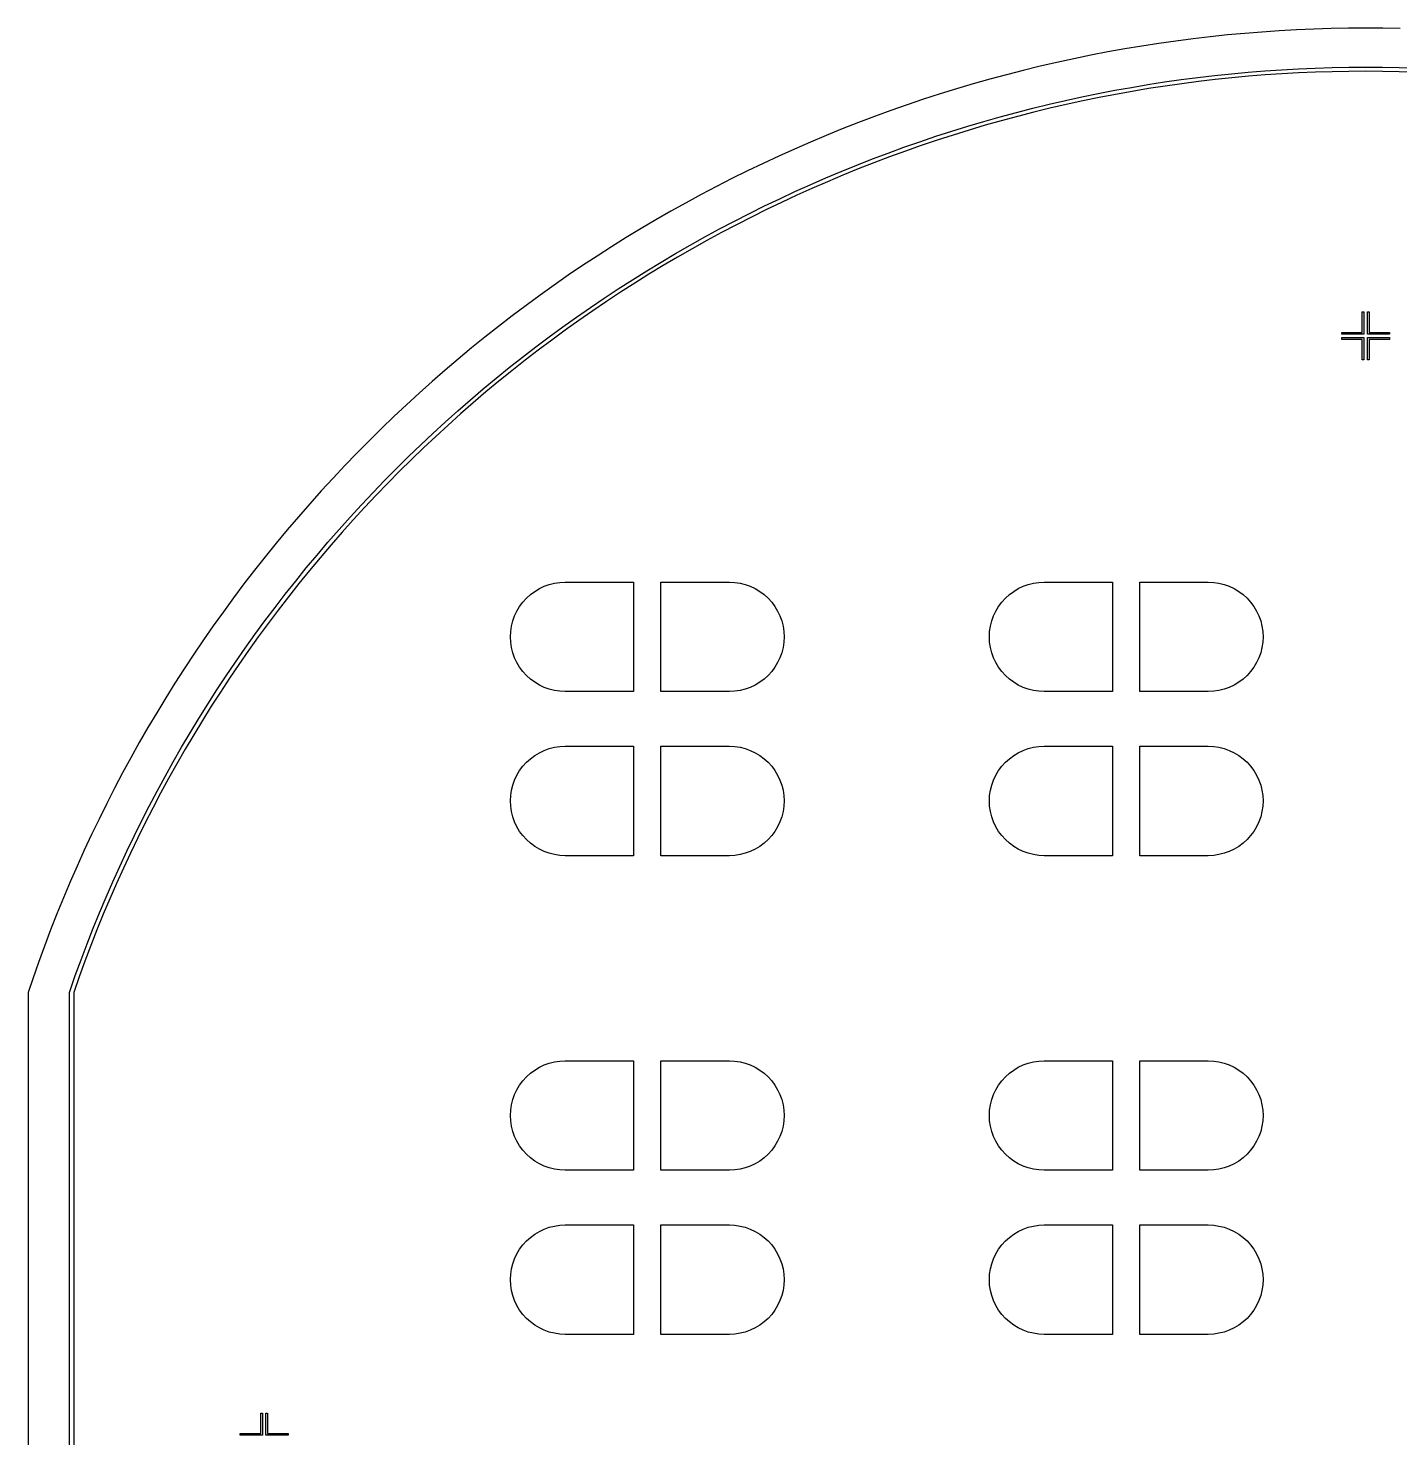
# Model space of a CAD drawing. Extents: x -17 to 84, y -19 to 84.
# Drawn here: x -16.6 to 33.5, y 32.2 to 83.8 of the extents above; entities that cross this region are included whole.
import ezdxf

# ---------------------------------------------------------------- set-up
doc = ezdxf.new("R2010")
doc.units = 0

msp = doc.modelspace()

# ---------------------------------------------------------------- linework, layer by layer
for p, q in [((27.2021, 83.502), (26.5736, 83.4362)), ((27.8315, 83.5601), (27.2021, 83.502)), ((28.4614, 83.6105), (27.8315, 83.5601)), ((29.092, 83.6531), (28.4614, 83.6105)), ((29.723, 83.688), (29.092, 83.6531)), ((30.3544, 83.7151), (29.723, 83.688)), ((30.9861, 83.7345), (30.3544, 83.7151)), ((31.618, 83.7461), (30.9861, 83.7345)), ((32.25, 83.75), (31.618, 83.7461)), ((32.882, 83.7461), (32.25, 83.75)), ((33.5139, 83.7345), (32.882, 83.7461)), ((23.4455, 82.9918), (22.8235, 82.8799)), ((24.0688, 83.096), (23.4455, 82.9918)), ((24.6934, 83.1926), (24.0688, 83.096)), ((25.3191, 83.2815), (24.6934, 83.1926)), ((25.9459, 83.3627), (25.3191, 83.2815)), ((26.5736, 83.4362), (25.9459, 83.3627)), ((20.9663, 82.4987), (20.3505, 82.3564)), ((21.5838, 82.6333), (20.9663, 82.4987)), ((22.2029, 82.7604), (21.5838, 82.6333)), ((22.8235, 82.8799), (22.2029, 82.7604)), ((19.1244, 82.0493), (18.5143, 81.8845)), ((19.7365, 82.2066), (19.1244, 82.0493)), ((20.3505, 82.3564), (19.7365, 82.2066)), ((25.5109, 81.8694), (26.1203, 81.9484)), ((26.1203, 81.9484), (26.7306, 82.0199)), ((26.7306, 82.0199), (27.3418, 82.0839)), ((27.3418, 82.0839), (27.9537, 82.1404)), ((27.9666, 81.9909), (27.3565, 81.9346)), ((27.9537, 82.1404), (28.5663, 82.1893)), ((28.5773, 82.0397), (27.9666, 81.9909)), ((28.5663, 82.1893), (29.1794, 82.2308)), ((29.1886, 82.081), (28.5773, 82.0397)), ((29.1794, 82.2308), (29.7929, 82.2647)), ((29.8003, 82.1149), (29.1886, 82.081)), ((29.7929, 82.2647), (30.4069, 82.2911)), ((30.4124, 82.1412), (29.8003, 82.1149)), ((30.4069, 82.2911), (31.0211, 82.3099)), ((31.0248, 82.16), (30.4124, 82.1412)), ((31.0211, 82.3099), (31.6355, 82.3212)), ((31.6373, 82.1712), (31.0248, 82.16)), ((31.6355, 82.3212), (32.25, 82.325)), ((32.25, 82.175), (31.6373, 82.1712)), ((32.25, 82.325), (32.8645, 82.3212)), ((32.8627, 82.1712), (32.25, 82.175)), ((33.4752, 82.16), (32.8627, 82.1712)), ((32.8645, 82.3212), (33.4789, 82.3099)), ((34.0876, 82.1412), (33.4752, 82.16)), ((33.4789, 82.3099), (34.0931, 82.2911)), ((17.3004, 81.5324), (16.6967, 81.3453)), ((17.9062, 81.7122), (17.3004, 81.5324)), ((18.5143, 81.8845), (17.9062, 81.7122)), ((22.4809, 81.3628), (23.0843, 81.479)), ((23.0843, 81.479), (23.6891, 81.5878)), ((23.7147, 81.44), (23.1117, 81.3315)), ((23.6891, 81.5878), (24.2952, 81.6891)), ((24.319, 81.541), (23.7147, 81.44)), ((24.2952, 81.6891), (24.9025, 81.783)), ((24.9245, 81.6346), (24.319, 81.541)), ((24.9025, 81.783), (25.5109, 81.8694)), ((25.5311, 81.7208), (24.9245, 81.6346)), ((26.1387, 81.7995), (25.5311, 81.7208)), ((26.7472, 81.8708), (26.1387, 81.7995)), ((27.3565, 81.9346), (26.7472, 81.8708)), ((15.4965, 80.9488), (14.9002, 80.7395)), ((16.0954, 81.1507), (15.4965, 80.9488)), ((16.6967, 81.3453), (16.0954, 81.1507)), ((20.0828, 80.8243), (20.6798, 80.97)), ((20.6798, 80.97), (21.2785, 81.1083)), ((21.3114, 80.9619), (20.7144, 80.824)), ((21.2785, 81.1083), (21.8789, 81.2392)), ((21.91, 81.0925), (21.3114, 80.9619)), ((21.8789, 81.2392), (22.4809, 81.3628)), ((22.5101, 81.2157), (21.91, 81.0925)), ((23.1117, 81.3315), (22.5101, 81.2157)), ((14.3064, 80.5229), (13.7154, 80.2991)), ((14.9002, 80.7395), (14.3064, 80.5229)), ((18.3031, 80.3436), (18.8944, 80.5111)), ((18.8944, 80.5111), (19.4876, 80.6713)), ((19.5258, 80.5263), (18.9344, 80.3665)), ((19.4876, 80.6713), (20.0828, 80.8243)), ((20.1192, 80.6788), (19.5258, 80.5263)), ((20.7144, 80.824), (20.1192, 80.6788)), ((13.1272, 80.0681), (12.5418, 79.8298)), ((13.7154, 80.2991), (13.1272, 80.0681)), ((16.5424, 79.7976), (17.1271, 79.9868)), ((17.1271, 79.9868), (17.714, 80.1688)), ((17.7575, 80.0252), (17.1724, 79.8438)), ((17.714, 80.1688), (18.3031, 80.3436)), ((18.3449, 80.1995), (17.7575, 80.0252)), ((18.9344, 80.3665), (18.3449, 80.1995)), ((11.9594, 79.5844), (11.3801, 79.3318)), ((12.5418, 79.8298), (11.9594, 79.5844)), ((14.8029, 79.1872), (15.3802, 79.3978)), ((15.3802, 79.3978), (15.9601, 79.6013)), ((16.0089, 79.4594), (15.4308, 79.2566)), ((15.9601, 79.6013), (16.5424, 79.7976)), ((16.5894, 79.6552), (16.0089, 79.4594)), ((17.1724, 79.8438), (16.5894, 79.6552)), ((10.8039, 79.0721), (10.2309, 78.8055)), ((11.3801, 79.3318), (10.8039, 79.0721)), ((13.6563, 78.7449), (14.2283, 78.9696)), ((14.2283, 78.9696), (14.8029, 79.1872)), ((14.8552, 79.0466), (14.2822, 78.8297)), ((15.4308, 79.2566), (14.8552, 79.0466)), ((9.66127, 78.5317), (9.09502, 78.2511)), ((10.2309, 78.8055), (9.66127, 78.5317)), ((12.5209, 78.2746), (13.0871, 78.5133)), ((13.1445, 78.3747), (12.58, 78.1367)), ((13.0871, 78.5133), (13.6563, 78.7449)), ((13.712, 78.6057), (13.1445, 78.3747)), ((14.2822, 78.8297), (13.712, 78.6057)), ((8.53226, 77.9634), (7.97307, 77.6689)), ((9.09502, 78.2511), (8.53226, 77.9634)), ((11.3973, 77.7766), (11.9576, 78.0291)), ((12.0183, 77.8919), (11.4598, 77.6402)), ((11.9576, 78.0291), (12.5209, 78.2746)), ((12.58, 78.1367), (12.0183, 77.8919)), ((7.41754, 77.3676), (6.86575, 77.0595)), ((7.97307, 77.6689), (7.41754, 77.3676)), ((10.2863, 77.2511), (10.8402, 77.5173)), ((10.9043, 77.3817), (10.3521, 77.1163)), ((10.8402, 77.5173), (11.3973, 77.7766)), ((11.4598, 77.6402), (10.9043, 77.3817)), ((6.86575, 77.0595), (6.31778, 76.7446)), ((9.18854, 76.6985), (9.73572, 76.9782)), ((9.80316, 76.8442), (9.25761, 76.5654)), ((9.73572, 76.9782), (10.2863, 77.2511)), ((10.3521, 77.1163), (9.80316, 76.8442)), ((5.77371, 76.423), (5.23364, 76.0948)), ((6.31778, 76.7446), (5.77371, 76.423)), ((8.10466, 76.1192), (8.64482, 76.4122)), ((8.71553, 76.2799), (8.17699, 75.9878)), ((8.64482, 76.4122), (9.18854, 76.6985)), ((9.25761, 76.5654), (8.71553, 76.2799)), ((4.69763, 75.7599), (4.16577, 75.4186)), ((5.23364, 76.0948), (4.69763, 75.7599)), ((7.03532, 75.5134), (7.56813, 75.8196)), ((7.56813, 75.8196), (8.10466, 76.1192)), ((8.17699, 75.9878), (7.64206, 75.6891)), ((4.16577, 75.4186), (3.63814, 75.0707)), ((6.50632, 75.2008), (7.03532, 75.5134)), ((7.11086, 75.3838), (6.58342, 75.0721)), ((7.64206, 75.6891), (7.11086, 75.3838)), ((3.63814, 75.0707), (3.11482, 74.7163)), ((5.46001, 74.556), (5.98119, 74.8816)), ((6.05986, 74.7539), (5.54025, 74.4293)), ((5.98119, 74.8816), (6.50632, 75.2008)), ((6.58342, 75.0721), (6.05986, 74.7539)), ((2.59589, 74.3556), (2.08142, 73.9885)), ((3.11482, 74.7163), (2.59589, 74.3556)), ((4.42982, 73.8858), (4.94286, 74.2241)), ((4.94286, 74.2241), (5.46001, 74.556)), ((5.54025, 74.4293), (5.02466, 74.0984)), ((2.08142, 73.9885), (1.57149, 73.6152)), ((3.92099, 73.5413), (4.42982, 73.8858)), ((4.51317, 73.7611), (4.00584, 73.4176)), ((5.02466, 74.0984), (4.51317, 73.7611)), ((1.06619, 73.2356), (0.56558, 72.8498)), ((1.57149, 73.6152), (1.06619, 73.2356)), ((2.91618, 72.8336), (3.41641, 73.1906)), ((3.41641, 73.1906), (3.92099, 73.5413)), ((4.00584, 73.4176), (3.50278, 73.0679)), ((32.125, 72.625), (32.125, 73.375)), ((32.125, 73.375), (32.1875, 73.375)), ((32.1875, 73.375), (32.1875, 72.5625)), ((32.3125, 72.5625), (32.3125, 73.375)), ((32.3125, 73.375), (32.375, 73.375)), ((32.375, 73.375), (32.375, 72.625)), ((0.56558, 72.8498), (0.06975, 72.458)), ((2.42036, 72.4706), (2.91618, 72.8336)), ((3.00404, 72.7121), (2.50972, 72.3501)), ((3.50278, 73.0679), (3.00404, 72.7121)), ((0.06975, 72.458), (-0.42125, 72.06)), ((1.92905, 72.1015), (2.42036, 72.4706)), ((2.50972, 72.3501), (2.01987, 71.9821)), ((31.375, 72.5625), (31.375, 72.625)), ((31.375, 72.625), (32.125, 72.625)), ((32.1875, 72.5625), (31.375, 72.5625)), ((31.375, 72.375), (31.375, 72.4375)), ((31.375, 72.4375), (32.1875, 72.4375)), ((32.125, 72.375), (31.375, 72.375)), ((32.125, 71.625), (32.125, 72.375)), ((32.1875, 72.4375), (32.1875, 71.625)), ((33.125, 72.5625), (32.3125, 72.5625)), ((32.3125, 71.625), (32.3125, 72.4375)), ((32.3125, 72.4375), (33.125, 72.4375)), ((32.375, 72.625), (33.125, 72.625)), ((33.125, 72.375), (32.375, 72.375)), ((32.375, 72.375), (32.375, 71.625)), ((33.125, 72.625), (33.125, 72.5625)), ((33.125, 72.4375), (33.125, 72.375)), ((-0.90732, 71.6561), (-1.3884, 71.2462)), ((-0.42125, 72.06), (-0.90732, 71.6561)), ((0.96018, 71.3454), (1.44229, 71.7264)), ((1.44229, 71.7264), (1.92905, 72.1015)), ((2.01987, 71.9821), (1.53458, 71.6082)), ((-1.3884, 71.2462), (-1.86441, 70.8305)), ((0.48276, 70.9585), (0.96018, 71.3454)), ((1.05389, 71.2283), (0.57793, 70.8425)), ((1.53458, 71.6082), (1.05389, 71.2283)), ((32.1875, 71.625), (32.125, 71.625)), ((32.375, 71.625), (32.3125, 71.625)), ((-1.86441, 70.8305), (-2.33528, 70.409)), ((0.01015, 70.5658), (0.48276, 70.9585)), ((0.57793, 70.8425), (0.10672, 70.451)), ((-2.33528, 70.409), (-2.80095, 69.9817)), ((-0.92047, 69.763), (-0.45763, 70.1672)), ((-0.45763, 70.1672), (0.01015, 70.5658)), ((0.10672, 70.451), (-0.35965, 70.0536)), ((-2.80095, 69.9817), (-3.26134, 69.5487)), ((-1.37831, 69.3531), (-0.92047, 69.763)), ((-0.82111, 69.6506), (-1.27757, 69.242)), ((-0.35965, 70.0536), (-0.82111, 69.6506)), ((-3.71637, 69.1101), (-4.166, 68.666)), ((-3.26134, 69.5487), (-3.71637, 69.1101)), ((-1.83109, 68.9377), (-1.37831, 69.3531)), ((-1.27757, 69.242), (-1.729, 68.8278)), ((-4.166, 68.666), (-4.61014, 68.2164)), ((-2.27873, 68.5167), (-1.83109, 68.9377)), ((-1.729, 68.8278), (-2.17531, 68.408)), ((-4.61014, 68.2164), (-5.04872, 67.7613)), ((-3.15837, 67.6584), (-2.72119, 68.0902)), ((-2.72119, 68.0902), (-2.27873, 68.5167)), ((-2.17531, 68.408), (-2.61642, 67.9828)), ((-5.04872, 67.7613), (-5.48169, 67.3009)), ((-3.59021, 67.2212), (-3.15837, 67.6584)), ((-3.05231, 67.5523), (-3.48285, 67.1164)), ((-2.61642, 67.9828), (-3.05231, 67.5523)), ((-5.48169, 67.3009), (-5.90898, 66.8353)), ((-4.01666, 66.7787), (-3.59021, 67.2212)), ((-3.48285, 67.1164), (-3.90804, 66.6753)), ((-5.90898, 66.8353), (-6.33052, 66.3644)), ((-4.43765, 66.3311), (-4.01666, 66.7787)), ((-3.90804, 66.6753), (-4.32776, 66.229)), ((-6.33052, 66.3644), (-6.74625, 65.8884)), ((-4.85312, 65.8783), (-4.43765, 66.3311)), ((-4.32776, 66.229), (-4.74197, 65.7776)), ((-6.74625, 65.8884), (-7.15611, 65.4073)), ((-5.263, 65.4205), (-4.85312, 65.8783)), ((-4.74197, 65.7776), (-5.15063, 65.3211)), ((-7.15611, 65.4073), (-7.56003, 64.9212)), ((-6.06575, 64.4899), (-5.66722, 64.9576)), ((-5.66722, 64.9576), (-5.263, 65.4205)), ((-5.15063, 65.3211), (-5.55365, 64.8596)), ((-7.95796, 64.4303), (-8.34984, 63.9344)), ((-7.56003, 64.9212), (-7.95796, 64.4303)), ((-6.4585, 64.0172), (-6.06575, 64.4899)), ((-5.55365, 64.8596), (-5.95097, 64.3933)), ((-8.34984, 63.9344), (-8.7356, 63.4338)), ((-6.84541, 63.5398), (-6.4585, 64.0172)), ((-6.34254, 63.9221), (-6.7283, 63.4461)), ((-5.95097, 64.3933), (-6.34254, 63.9221)), ((-8.7356, 63.4338), (-9.11519, 62.9285)), ((-7.22644, 63.0577), (-6.84541, 63.5398)), ((-6.7283, 63.4461), (-7.10818, 62.9654)), ((2.23463, 63.3477), (2.41943, 63.4139)), ((2.41943, 63.4139), (2.60983, 63.4616)), ((2.60983, 63.4616), (2.80397, 63.4904)), ((2.80397, 63.4904), (3, 63.5)), ((3, 63.5), (5.5, 63.5)), ((5.5, 63.5), (5.5, 59.5)), ((6.5, 59.5), (6.5, 63.5)), ((6.5, 63.5), (9, 63.5)), ((9, 63.5), (9.19603, 63.4904)), ((9.19603, 63.4904), (9.39017, 63.4616)), ((9.39017, 63.4616), (9.58057, 63.4139)), ((9.58057, 63.4139), (9.76537, 63.3477)), ((19.7346, 63.3477), (19.9194, 63.4139)), ((19.9194, 63.4139), (20.1098, 63.4616)), ((20.1098, 63.4616), (20.304, 63.4904)), ((20.304, 63.4904), (20.5, 63.5)), ((20.5, 63.5), (23, 63.5)), ((23, 63.5), (23, 59.5)), ((24, 59.5), (24, 63.5)), ((24, 63.5), (26.5, 63.5)), ((26.5, 63.5), (26.696, 63.4904)), ((26.696, 63.4904), (26.8902, 63.4616)), ((26.8902, 63.4616), (27.0806, 63.4139)), ((27.0806, 63.4139), (27.2654, 63.3477)), ((-9.11519, 62.9285), (-9.48854, 62.4186)), ((-7.60153, 62.571), (-7.22644, 63.0577)), ((-7.10818, 62.9654), (-7.48215, 62.4801)), ((1.45398, 62.7688), (1.5858, 62.9142)), ((1.5858, 62.9142), (1.73122, 63.046)), ((1.73122, 63.046), (1.88887, 63.1629)), ((1.88887, 63.1629), (2.05722, 63.2638)), ((2.05722, 63.2638), (2.23463, 63.3477)), ((9.76537, 63.3477), (9.94278, 63.2638)), ((9.94278, 63.2638), (10.1111, 63.1629)), ((10.1111, 63.1629), (10.2688, 63.046)), ((10.2688, 63.046), (10.4142, 62.9142)), ((10.4142, 62.9142), (10.546, 62.7688)), ((18.954, 62.7688), (19.0858, 62.9142)), ((19.0858, 62.9142), (19.2312, 63.046)), ((19.2312, 63.046), (19.3889, 63.1629)), ((19.3889, 63.1629), (19.5572, 63.2638)), ((19.5572, 63.2638), (19.7346, 63.3477)), ((27.2654, 63.3477), (27.4428, 63.2638)), ((27.4428, 63.2638), (27.6111, 63.1629)), ((27.6111, 63.1629), (27.7688, 63.046)), ((27.7688, 63.046), (27.9142, 62.9142)), ((27.9142, 62.9142), (28.046, 62.7688)), ((-9.48854, 62.4186), (-9.85561, 61.9041)), ((-7.97061, 62.0796), (-7.60153, 62.571)), ((-7.48215, 62.4801), (-7.85013, 61.9903)), ((1.15225, 62.2654), (1.23616, 62.4428)), ((1.23616, 62.4428), (1.33707, 62.6111)), ((1.33707, 62.6111), (1.45398, 62.7688)), ((10.546, 62.7688), (10.6629, 62.6111)), ((10.6629, 62.6111), (10.7638, 62.4428)), ((10.7638, 62.4428), (10.8477, 62.2654)), ((18.6523, 62.2654), (18.7362, 62.4428)), ((18.7362, 62.4428), (18.8371, 62.6111)), ((18.8371, 62.6111), (18.954, 62.7688)), ((28.046, 62.7688), (28.1629, 62.6111)), ((28.1629, 62.6111), (28.2638, 62.4428)), ((28.2638, 62.4428), (28.3477, 62.2654)), ((-9.85561, 61.9041), (-10.2163, 61.3852)), ((-8.33363, 61.5838), (-7.97061, 62.0796)), ((-7.85013, 61.9903), (-8.21207, 61.496)), ((1.00964, 61.696), (1.03844, 61.8902)), ((1.03844, 61.8902), (1.08612, 62.0806)), ((1.08612, 62.0806), (1.15225, 62.2654)), ((10.8477, 62.2654), (10.9139, 62.0806)), ((10.9139, 62.0806), (10.9616, 61.8902)), ((10.9616, 61.8902), (10.9904, 61.696)), ((18.5096, 61.696), (18.5384, 61.8902)), ((18.5384, 61.8902), (18.5861, 62.0806)), ((18.5861, 62.0806), (18.6523, 62.2654)), ((28.3477, 62.2654), (28.4139, 62.0806)), ((28.4139, 62.0806), (28.4616, 61.8902)), ((28.4616, 61.8902), (28.4904, 61.696)), ((-10.2163, 61.3852), (-10.5707, 60.8619)), ((-8.69055, 61.0836), (-8.33363, 61.5838)), ((-8.21207, 61.496), (-8.56792, 60.9972)), ((1, 61.5), (1.00964, 61.696)), ((1.00964, 61.304), (1, 61.5)), ((10.9904, 61.696), (11, 61.5)), ((11, 61.5), (10.9904, 61.304)), ((18.5, 61.5), (18.5096, 61.696)), ((18.5096, 61.304), (18.5, 61.5)), ((28.4904, 61.696), (28.5, 61.5)), ((28.5, 61.5), (28.4904, 61.304)), ((-10.5707, 60.8619), (-10.9186, 60.3342)), ((-9.04131, 60.579), (-8.69055, 61.0836)), ((-8.56792, 60.9972), (-8.91762, 60.4942)), ((1.03844, 61.1098), (1.00964, 61.304)), ((1.08612, 60.9194), (1.03844, 61.1098)), ((1.15225, 60.7346), (1.08612, 60.9194)), ((10.9139, 60.9194), (10.8477, 60.7346)), ((10.9616, 61.1098), (10.9139, 60.9194)), ((10.9904, 61.304), (10.9616, 61.1098)), ((18.5384, 61.1098), (18.5096, 61.304)), ((18.5861, 60.9194), (18.5384, 61.1098)), ((18.6523, 60.7346), (18.5861, 60.9194)), ((28.4139, 60.9194), (28.3477, 60.7346)), ((28.4616, 61.1098), (28.4139, 60.9194)), ((28.4904, 61.304), (28.4616, 61.1098)), ((-10.9186, 60.3342), (-11.2599, 59.8024)), ((-9.38583, 60.0702), (-9.04131, 60.579)), ((-8.91762, 60.4942), (-9.26111, 59.9868)), ((1.23616, 60.5572), (1.15225, 60.7346)), ((1.33707, 60.3889), (1.23616, 60.5572)), ((1.45398, 60.2312), (1.33707, 60.3889)), ((10.6629, 60.3889), (10.546, 60.2312)), ((10.7638, 60.5572), (10.6629, 60.3889)), ((10.8477, 60.7346), (10.7638, 60.5572)), ((18.7362, 60.5572), (18.6523, 60.7346)), ((18.8371, 60.3889), (18.7362, 60.5572)), ((18.954, 60.2312), (18.8371, 60.3889)), ((28.1629, 60.3889), (28.046, 60.2312)), ((28.2638, 60.5572), (28.1629, 60.3889)), ((28.3477, 60.7346), (28.2638, 60.5572)), ((-11.2599, 59.8024), (-11.5948, 59.2664)), ((-9.72409, 59.5571), (-9.38583, 60.0702)), ((-9.26111, 59.9868), (-9.59836, 59.4753)), ((1.5858, 60.0858), (1.45398, 60.2312)), ((1.73122, 59.954), (1.5858, 60.0858)), ((1.88887, 59.8371), (1.73122, 59.954)), ((2.05722, 59.7362), (1.88887, 59.8371)), ((10.1111, 59.8371), (9.94278, 59.7362)), ((10.2688, 59.954), (10.1111, 59.8371)), ((10.4142, 60.0858), (10.2688, 59.954)), ((10.546, 60.2312), (10.4142, 60.0858)), ((19.0858, 60.0858), (18.954, 60.2312)), ((19.2312, 59.954), (19.0858, 60.0858)), ((19.3889, 59.8371), (19.2312, 59.954)), ((19.5572, 59.7362), (19.3889, 59.8371)), ((27.6111, 59.8371), (27.4428, 59.7362)), ((27.7688, 59.954), (27.6111, 59.8371)), ((27.9142, 60.0858), (27.7688, 59.954)), ((28.046, 60.2312), (27.9142, 60.0858)), ((-11.5948, 59.2664), (-11.923, 58.7263)), ((-10.056, 59.04), (-9.72409, 59.5571)), ((-9.59836, 59.4753), (-9.92931, 58.9597)), ((2.23463, 59.6523), (2.05722, 59.7362)), ((2.41943, 59.5861), (2.23463, 59.6523)), ((2.60983, 59.5384), (2.41943, 59.5861)), ((2.80397, 59.5096), (2.60983, 59.5384)), ((3, 59.5), (2.80397, 59.5096)), ((5.5, 59.5), (3, 59.5)), ((9, 59.5), (6.5, 59.5)), ((9.19603, 59.5096), (9, 59.5)), ((9.39017, 59.5384), (9.19603, 59.5096)), ((9.58057, 59.5861), (9.39017, 59.5384)), ((9.76537, 59.6523), (9.58057, 59.5861)), ((9.94278, 59.7362), (9.76537, 59.6523)), ((19.7346, 59.6523), (19.5572, 59.7362)), ((19.9194, 59.5861), (19.7346, 59.6523)), ((20.1098, 59.5384), (19.9194, 59.5861)), ((20.304, 59.5096), (20.1098, 59.5384)), ((20.5, 59.5), (20.304, 59.5096)), ((23, 59.5), (20.5, 59.5)), ((26.5, 59.5), (24, 59.5)), ((26.696, 59.5096), (26.5, 59.5)), ((26.8902, 59.5384), (26.696, 59.5096)), ((27.0806, 59.5861), (26.8902, 59.5384)), ((27.2654, 59.6523), (27.0806, 59.5861)), ((27.4428, 59.7362), (27.2654, 59.6523)), ((-10.3816, 58.5188), (-10.056, 59.04)), ((-9.92931, 58.9597), (-10.2539, 58.4401)), ((-11.923, 58.7263), (-12.2446, 58.1822)), ((-10.7008, 57.9937), (-10.3816, 58.5188)), ((-10.2539, 58.4401), (-10.5721, 57.9166)), ((-12.2446, 58.1822), (-12.5595, 57.6342)), ((-11.0134, 57.4647), (-10.7008, 57.9937)), ((-10.5721, 57.9166), (-10.8838, 57.3891)), ((-12.5595, 57.6342), (-12.8676, 57.0825)), ((-11.3196, 56.9319), (-11.0134, 57.4647)), ((-10.8838, 57.3891), (-11.1891, 56.8579)), ((1.88887, 57.1629), (2.05722, 57.2638)), ((2.05722, 57.2638), (2.23463, 57.3477)), ((2.23463, 57.3477), (2.41943, 57.4139)), ((2.41943, 57.4139), (2.60983, 57.4616)), ((2.60983, 57.4616), (2.80397, 57.4904)), ((2.80397, 57.4904), (3, 57.5)), ((3, 57.5), (5.5, 57.5)), ((5.5, 57.5), (5.5, 53.5)), ((6.5, 53.5), (6.5, 57.5)), ((6.5, 57.5), (9, 57.5)), ((9, 57.5), (9.19603, 57.4904)), ((9.19603, 57.4904), (9.39017, 57.4616)), ((9.39017, 57.4616), (9.58057, 57.4139)), ((9.58057, 57.4139), (9.76537, 57.3477)), ((9.76537, 57.3477), (9.94278, 57.2638)), ((9.94278, 57.2638), (10.1111, 57.1629)), ((19.3889, 57.1629), (19.5572, 57.2638)), ((19.5572, 57.2638), (19.7346, 57.3477)), ((19.7346, 57.3477), (19.9194, 57.4139)), ((19.9194, 57.4139), (20.1098, 57.4616)), ((20.1098, 57.4616), (20.304, 57.4904)), ((20.304, 57.4904), (20.5, 57.5)), ((20.5, 57.5), (23, 57.5)), ((23, 57.5), (23, 53.5)), ((24, 53.5), (24, 57.5)), ((24, 57.5), (26.5, 57.5)), ((26.5, 57.5), (26.696, 57.4904)), ((26.696, 57.4904), (26.8902, 57.4616)), ((26.8902, 57.4616), (27.0806, 57.4139)), ((27.0806, 57.4139), (27.2654, 57.3477)), ((27.2654, 57.3477), (27.4428, 57.2638)), ((27.4428, 57.2638), (27.6111, 57.1629)), ((-12.8676, 57.0825), (-13.1689, 56.5269)), ((-11.6192, 56.3953), (-11.3196, 56.9319)), ((-11.1891, 56.8579), (-11.4878, 56.323)), ((1.33707, 56.6111), (1.45398, 56.7688)), ((1.45398, 56.7688), (1.5858, 56.9142)), ((1.5858, 56.9142), (1.73122, 57.046)), ((1.73122, 57.046), (1.88887, 57.1629)), ((10.1111, 57.1629), (10.2688, 57.046)), ((10.2688, 57.046), (10.4142, 56.9142)), ((10.4142, 56.9142), (10.546, 56.7688)), ((10.546, 56.7688), (10.6629, 56.6111)), ((18.8371, 56.6111), (18.954, 56.7688)), ((18.954, 56.7688), (19.0858, 56.9142)), ((19.0858, 56.9142), (19.2312, 57.046)), ((19.2312, 57.046), (19.3889, 57.1629)), ((27.6111, 57.1629), (27.7688, 57.046)), ((27.7688, 57.046), (27.9142, 56.9142)), ((27.9142, 56.9142), (28.046, 56.7688)), ((28.046, 56.7688), (28.1629, 56.6111)), ((-13.1689, 56.5269), (-13.4634, 55.9677)), ((-11.9122, 55.8552), (-11.6192, 56.3953)), ((-11.4878, 56.323), (-11.7799, 55.7845)), ((1.08612, 56.0806), (1.15225, 56.2654)), ((1.15225, 56.2654), (1.23616, 56.4428)), ((1.23616, 56.4428), (1.33707, 56.6111)), ((10.6629, 56.6111), (10.7638, 56.4428)), ((10.7638, 56.4428), (10.8477, 56.2654)), ((10.8477, 56.2654), (10.9139, 56.0806)), ((18.5861, 56.0806), (18.6523, 56.2654)), ((18.6523, 56.2654), (18.7362, 56.4428)), ((18.7362, 56.4428), (18.8371, 56.6111)), ((28.1629, 56.6111), (28.2638, 56.4428)), ((28.2638, 56.4428), (28.3477, 56.2654)), ((28.3477, 56.2654), (28.4139, 56.0806)), ((-13.4634, 55.9677), (-13.7511, 55.405)), ((-12.1985, 55.3115), (-11.9122, 55.8552)), ((-11.7799, 55.7845), (-12.0654, 55.2424)), ((1, 55.5), (1.00964, 55.696)), ((1.00964, 55.696), (1.03844, 55.8902)), ((1.03844, 55.8902), (1.08612, 56.0806)), ((10.9139, 56.0806), (10.9616, 55.8902)), ((10.9616, 55.8902), (10.9904, 55.696)), ((10.9904, 55.696), (11, 55.5)), ((18.5, 55.5), (18.5096, 55.696)), ((18.5096, 55.696), (18.5384, 55.8902)), ((18.5384, 55.8902), (18.5861, 56.0806)), ((28.4139, 56.0806), (28.4616, 55.8902)), ((28.4616, 55.8902), (28.4904, 55.696)), ((28.4904, 55.696), (28.5, 55.5)), ((-13.7511, 55.405), (-14.0317, 54.8387)), ((-12.4782, 54.7643), (-12.1985, 55.3115)), ((-12.0654, 55.2424), (-12.3442, 54.6968)), ((1.00964, 55.304), (1, 55.5)), ((1.03844, 55.1098), (1.00964, 55.304)), ((10.9904, 55.304), (10.9616, 55.1098)), ((11, 55.5), (10.9904, 55.304)), ((18.5096, 55.304), (18.5, 55.5)), ((18.5384, 55.1098), (18.5096, 55.304)), ((28.4904, 55.304), (28.4616, 55.1098)), ((28.5, 55.5), (28.4904, 55.304)), ((-14.0317, 54.8387), (-14.3055, 54.2691)), ((-12.7511, 54.2137), (-12.4782, 54.7643)), ((-12.3442, 54.6968), (-12.6163, 54.1479)), ((1.08612, 54.9194), (1.03844, 55.1098)), ((1.15225, 54.7346), (1.08612, 54.9194)), ((1.23616, 54.5572), (1.15225, 54.7346)), ((10.8477, 54.7346), (10.7638, 54.5572)), ((10.9139, 54.9194), (10.8477, 54.7346)), ((10.9616, 55.1098), (10.9139, 54.9194)), ((18.5861, 54.9194), (18.5384, 55.1098)), ((18.6523, 54.7346), (18.5861, 54.9194)), ((18.7362, 54.5572), (18.6523, 54.7346)), ((28.3477, 54.7346), (28.2638, 54.5572)), ((28.4139, 54.9194), (28.3477, 54.7346)), ((28.4616, 55.1098), (28.4139, 54.9194)), ((-14.3055, 54.2691), (-14.5721, 53.6961)), ((-13.0173, 53.6598), (-12.7511, 54.2137)), ((-12.6163, 54.1479), (-12.8817, 53.5957)), ((1.33707, 54.3889), (1.23616, 54.5572)), ((1.45398, 54.2312), (1.33707, 54.3889)), ((1.5858, 54.0858), (1.45398, 54.2312)), ((10.546, 54.2312), (10.4142, 54.0858)), ((10.6629, 54.3889), (10.546, 54.2312)), ((10.7638, 54.5572), (10.6629, 54.3889)), ((18.8371, 54.3889), (18.7362, 54.5572)), ((18.954, 54.2312), (18.8371, 54.3889)), ((19.0858, 54.0858), (18.954, 54.2312)), ((28.046, 54.2312), (27.9142, 54.0858)), ((28.1629, 54.3889), (28.046, 54.2312)), ((28.2638, 54.5572), (28.1629, 54.3889)), ((-14.5721, 53.6961), (-14.8318, 53.1199)), ((-13.2766, 53.1027), (-13.0173, 53.6598)), ((-12.8817, 53.5957), (-13.1402, 53.0402)), ((1.73122, 53.954), (1.5858, 54.0858)), ((1.88887, 53.8371), (1.73122, 53.954)), ((2.05722, 53.7362), (1.88887, 53.8371)), ((2.23463, 53.6523), (2.05722, 53.7362)), ((2.41943, 53.5861), (2.23463, 53.6523)), ((9.76537, 53.6523), (9.58057, 53.5861)), ((9.94278, 53.7362), (9.76537, 53.6523)), ((10.1111, 53.8371), (9.94278, 53.7362)), ((10.2688, 53.954), (10.1111, 53.8371)), ((10.4142, 54.0858), (10.2688, 53.954)), ((19.2312, 53.954), (19.0858, 54.0858)), ((19.3889, 53.8371), (19.2312, 53.954)), ((19.5572, 53.7362), (19.3889, 53.8371)), ((19.7346, 53.6523), (19.5572, 53.7362)), ((19.9194, 53.5861), (19.7346, 53.6523)), ((27.2654, 53.6523), (27.0806, 53.5861)), ((27.4428, 53.7362), (27.2654, 53.6523)), ((27.6111, 53.8371), (27.4428, 53.7362)), ((27.7688, 53.954), (27.6111, 53.8371)), ((27.9142, 54.0858), (27.7688, 53.954)), ((-14.8318, 53.1199), (-15.0844, 52.5406)), ((-13.5291, 52.5424), (-13.2766, 53.1027)), ((2.60983, 53.5384), (2.41943, 53.5861)), ((2.80397, 53.5096), (2.60983, 53.5384)), ((3, 53.5), (2.80397, 53.5096)), ((5.5, 53.5), (3, 53.5)), ((9, 53.5), (6.5, 53.5)), ((9.19603, 53.5096), (9, 53.5)), ((9.39017, 53.5384), (9.19603, 53.5096)), ((9.58057, 53.5861), (9.39017, 53.5384)), ((20.1098, 53.5384), (19.9194, 53.5861)), ((20.304, 53.5096), (20.1098, 53.5384)), ((20.5, 53.5), (20.304, 53.5096)), ((23, 53.5), (20.5, 53.5)), ((26.5, 53.5), (24, 53.5)), ((26.696, 53.5096), (26.5, 53.5)), ((26.8902, 53.5384), (26.696, 53.5096)), ((27.0806, 53.5861), (26.8902, 53.5384)), ((-13.1402, 53.0402), (-13.3919, 52.4817)), ((-15.0844, 52.5406), (-15.3298, 51.9582)), ((-13.7746, 51.9791), (-13.5291, 52.5424)), ((-13.3919, 52.4817), (-13.6367, 51.92)), ((-15.3298, 51.9582), (-15.5681, 51.3728)), ((-14.0133, 51.4129), (-13.7746, 51.9791)), ((-13.6367, 51.92), (-13.8747, 51.3555)), ((-15.5681, 51.3728), (-15.7991, 50.7846)), ((-14.2449, 50.8437), (-14.0133, 51.4129)), ((-13.8747, 51.3555), (-14.1057, 50.788)), ((-15.7991, 50.7846), (-16.0229, 50.1936)), ((-14.4696, 50.2717), (-14.2449, 50.8437)), ((-14.1057, 50.788), (-14.3297, 50.2178)), ((-16.0229, 50.1936), (-16.2395, 49.5998)), ((-14.6872, 49.6971), (-14.4696, 50.2717)), ((-14.3297, 50.2178), (-14.5466, 49.6448)), ((-16.2395, 49.5998), (-16.4488, 49.0035)), ((-14.8978, 49.1198), (-14.6872, 49.6971)), ((-14.5466, 49.6448), (-14.7566, 49.0692)), ((-16.4488, 49.0035), (-16.6191, 48.4984)), ((-15.1013, 48.5399), (-14.8978, 49.1198)), ((-14.7566, 49.0692), (-14.9564, 48.4998)), ((-16.6191, 48.4984), (-16.6191, 16.0016)), ((-15.115, 48.4992), (-15.1013, 48.5399)), ((-15.115, 16.0008), (-15.115, 48.4992)), ((-14.9564, 48.4998), (-14.9564, 16.0002)), ((2.23463, 45.8477), (2.41943, 45.9139)), ((2.41943, 45.9139), (2.60983, 45.9616)), ((2.60983, 45.9616), (2.80397, 45.9904)), ((2.80397, 45.9904), (3, 46)), ((3, 46), (5.5, 46)), ((5.5, 46), (5.5, 42)), ((6.5, 42), (6.5, 46)), ((6.5, 46), (9, 46)), ((9, 46), (9.19603, 45.9904)), ((9.19603, 45.9904), (9.39017, 45.9616)), ((9.39017, 45.9616), (9.58057, 45.9139)), ((9.58057, 45.9139), (9.76537, 45.8477)), ((19.7346, 45.8477), (19.9194, 45.9139)), ((19.9194, 45.9139), (20.1098, 45.9616)), ((20.1098, 45.9616), (20.304, 45.9904)), ((20.304, 45.9904), (20.5, 46)), ((20.5, 46), (23, 46)), ((23, 46), (23, 42)), ((24, 42), (24, 46)), ((24, 46), (26.5, 46)), ((26.5, 46), (26.696, 45.9904)), ((26.696, 45.9904), (26.8902, 45.9616)), ((26.8902, 45.9616), (27.0806, 45.9139)), ((27.0806, 45.9139), (27.2654, 45.8477)), ((1.45398, 45.2688), (1.5858, 45.4142)), ((1.5858, 45.4142), (1.73122, 45.546)), ((1.73122, 45.546), (1.88887, 45.6629)), ((1.88887, 45.6629), (2.05722, 45.7638)), ((2.05722, 45.7638), (2.23463, 45.8477)), ((9.76537, 45.8477), (9.94278, 45.7638)), ((9.94278, 45.7638), (10.1111, 45.6629)), ((10.1111, 45.6629), (10.2688, 45.546)), ((10.2688, 45.546), (10.4142, 45.4142)), ((10.4142, 45.4142), (10.546, 45.2688)), ((18.954, 45.2688), (19.0858, 45.4142)), ((19.0858, 45.4142), (19.2312, 45.546)), ((19.2312, 45.546), (19.3889, 45.6629)), ((19.3889, 45.6629), (19.5572, 45.7638)), ((19.5572, 45.7638), (19.7346, 45.8477)), ((27.2654, 45.8477), (27.4428, 45.7638)), ((27.4428, 45.7638), (27.6111, 45.6629)), ((27.6111, 45.6629), (27.7688, 45.546)), ((27.7688, 45.546), (27.9142, 45.4142)), ((27.9142, 45.4142), (28.046, 45.2688)), ((1.15225, 44.7654), (1.23616, 44.9428)), ((1.23616, 44.9428), (1.33707, 45.1111)), ((1.33707, 45.1111), (1.45398, 45.2688)), ((10.546, 45.2688), (10.6629, 45.1111)), ((10.6629, 45.1111), (10.7638, 44.9428)), ((10.7638, 44.9428), (10.8477, 44.7654)), ((18.6523, 44.7654), (18.7362, 44.9428)), ((18.7362, 44.9428), (18.8371, 45.1111)), ((18.8371, 45.1111), (18.954, 45.2688)), ((28.046, 45.2688), (28.1629, 45.1111)), ((28.1629, 45.1111), (28.2638, 44.9428)), ((28.2638, 44.9428), (28.3477, 44.7654)), ((1.00964, 44.196), (1.03844, 44.3902)), ((1.03844, 44.3902), (1.08612, 44.5806)), ((1.08612, 44.5806), (1.15225, 44.7654)), ((10.8477, 44.7654), (10.9139, 44.5806)), ((10.9139, 44.5806), (10.9616, 44.3902)), ((10.9616, 44.3902), (10.9904, 44.196)), ((18.5096, 44.196), (18.5384, 44.3902)), ((18.5384, 44.3902), (18.5861, 44.5806)), ((18.5861, 44.5806), (18.6523, 44.7654)), ((28.3477, 44.7654), (28.4139, 44.5806)), ((28.4139, 44.5806), (28.4616, 44.3902)), ((28.4616, 44.3902), (28.4904, 44.196)), ((1, 44), (1.00964, 44.196)), ((1.00964, 43.804), (1, 44)), ((1.03844, 43.6098), (1.00964, 43.804)), ((10.9904, 43.804), (10.9616, 43.6098)), ((10.9904, 44.196), (11, 44)), ((11, 44), (10.9904, 43.804)), ((18.5, 44), (18.5096, 44.196)), ((18.5096, 43.804), (18.5, 44)), ((18.5384, 43.6098), (18.5096, 43.804)), ((28.4904, 43.804), (28.4616, 43.6098)), ((28.4904, 44.196), (28.5, 44)), ((28.5, 44), (28.4904, 43.804)), ((1.08612, 43.4194), (1.03844, 43.6098)), ((1.15225, 43.2346), (1.08612, 43.4194)), ((10.9139, 43.4194), (10.8477, 43.2346)), ((10.9616, 43.6098), (10.9139, 43.4194)), ((18.5861, 43.4194), (18.5384, 43.6098)), ((18.6523, 43.2346), (18.5861, 43.4194)), ((28.4139, 43.4194), (28.3477, 43.2346)), ((28.4616, 43.6098), (28.4139, 43.4194)), ((1.23616, 43.0572), (1.15225, 43.2346)), ((1.33707, 42.8889), (1.23616, 43.0572)), ((1.45398, 42.7312), (1.33707, 42.8889)), ((10.6629, 42.8889), (10.546, 42.7312)), ((10.7638, 43.0572), (10.6629, 42.8889)), ((10.8477, 43.2346), (10.7638, 43.0572)), ((18.7362, 43.0572), (18.6523, 43.2346)), ((18.8371, 42.8889), (18.7362, 43.0572)), ((18.954, 42.7312), (18.8371, 42.8889)), ((28.1629, 42.8889), (28.046, 42.7312)), ((28.2638, 43.0572), (28.1629, 42.8889)), ((28.3477, 43.2346), (28.2638, 43.0572)), ((1.5858, 42.5858), (1.45398, 42.7312)), ((1.73122, 42.454), (1.5858, 42.5858)), ((1.88887, 42.3371), (1.73122, 42.454)), ((2.05722, 42.2362), (1.88887, 42.3371)), ((10.1111, 42.3371), (9.94278, 42.2362)), ((10.2688, 42.454), (10.1111, 42.3371)), ((10.4142, 42.5858), (10.2688, 42.454)), ((10.546, 42.7312), (10.4142, 42.5858)), ((19.0858, 42.5858), (18.954, 42.7312)), ((19.2312, 42.454), (19.0858, 42.5858)), ((19.3889, 42.3371), (19.2312, 42.454)), ((19.5572, 42.2362), (19.3889, 42.3371)), ((27.6111, 42.3371), (27.4428, 42.2362)), ((27.7688, 42.454), (27.6111, 42.3371)), ((27.9142, 42.5858), (27.7688, 42.454)), ((28.046, 42.7312), (27.9142, 42.5858)), ((2.23463, 42.1523), (2.05722, 42.2362)), ((2.41943, 42.0861), (2.23463, 42.1523)), ((2.60983, 42.0384), (2.41943, 42.0861)), ((2.80397, 42.0096), (2.60983, 42.0384)), ((3, 42), (2.80397, 42.0096)), ((5.5, 42), (3, 42)), ((9, 42), (6.5, 42)), ((9.19603, 42.0096), (9, 42)), ((9.39017, 42.0384), (9.19603, 42.0096)), ((9.58057, 42.0861), (9.39017, 42.0384)), ((9.76537, 42.1523), (9.58057, 42.0861)), ((9.94278, 42.2362), (9.76537, 42.1523)), ((19.7346, 42.1523), (19.5572, 42.2362)), ((19.9194, 42.0861), (19.7346, 42.1523)), ((20.1098, 42.0384), (19.9194, 42.0861)), ((20.304, 42.0096), (20.1098, 42.0384)), ((20.5, 42), (20.304, 42.0096)), ((23, 42), (20.5, 42)), ((26.5, 42), (24, 42)), ((26.696, 42.0096), (26.5, 42)), ((26.8902, 42.0384), (26.696, 42.0096)), ((27.0806, 42.0861), (26.8902, 42.0384)), ((27.2654, 42.1523), (27.0806, 42.0861)), ((27.4428, 42.2362), (27.2654, 42.1523)), ((1.88887, 39.6629), (2.05722, 39.7638)), ((2.05722, 39.7638), (2.23463, 39.8477)), ((2.23463, 39.8477), (2.41943, 39.9139)), ((2.41943, 39.9139), (2.60983, 39.9616)), ((2.60983, 39.9616), (2.80397, 39.9904)), ((2.80397, 39.9904), (3, 40)), ((3, 40), (5.5, 40)), ((5.5, 40), (5.5, 36)), ((6.5, 36), (6.5, 40)), ((6.5, 40), (9, 40)), ((9, 40), (9.19603, 39.9904)), ((9.19603, 39.9904), (9.39017, 39.9616)), ((9.39017, 39.9616), (9.58057, 39.9139)), ((9.58057, 39.9139), (9.76537, 39.8477)), ((9.76537, 39.8477), (9.94278, 39.7638)), ((9.94278, 39.7638), (10.1111, 39.6629)), ((19.3889, 39.6629), (19.5572, 39.7638)), ((19.5572, 39.7638), (19.7346, 39.8477)), ((19.7346, 39.8477), (19.9194, 39.9139)), ((19.9194, 39.9139), (20.1098, 39.9616)), ((20.1098, 39.9616), (20.304, 39.9904)), ((20.304, 39.9904), (20.5, 40)), ((20.5, 40), (23, 40)), ((23, 40), (23, 36)), ((24, 36), (24, 40)), ((24, 40), (26.5, 40)), ((26.5, 40), (26.696, 39.9904)), ((26.696, 39.9904), (26.8902, 39.9616)), ((26.8902, 39.9616), (27.0806, 39.9139)), ((27.0806, 39.9139), (27.2654, 39.8477)), ((27.2654, 39.8477), (27.4428, 39.7638)), ((27.4428, 39.7638), (27.6111, 39.6629)), ((1.33707, 39.1111), (1.45398, 39.2688)), ((1.45398, 39.2688), (1.5858, 39.4142)), ((1.5858, 39.4142), (1.73122, 39.546)), ((1.73122, 39.546), (1.88887, 39.6629)), ((10.1111, 39.6629), (10.2688, 39.546)), ((10.2688, 39.546), (10.4142, 39.4142)), ((10.4142, 39.4142), (10.546, 39.2688)), ((10.546, 39.2688), (10.6629, 39.1111)), ((18.8371, 39.1111), (18.954, 39.2688)), ((18.954, 39.2688), (19.0858, 39.4142)), ((19.0858, 39.4142), (19.2312, 39.546)), ((19.2312, 39.546), (19.3889, 39.6629)), ((27.6111, 39.6629), (27.7688, 39.546)), ((27.7688, 39.546), (27.9142, 39.4142)), ((27.9142, 39.4142), (28.046, 39.2688)), ((28.046, 39.2688), (28.1629, 39.1111)), ((1.08612, 38.5806), (1.15225, 38.7654)), ((1.15225, 38.7654), (1.23616, 38.9428)), ((1.23616, 38.9428), (1.33707, 39.1111)), ((10.6629, 39.1111), (10.7638, 38.9428)), ((10.7638, 38.9428), (10.8477, 38.7654)), ((10.8477, 38.7654), (10.9139, 38.5806)), ((18.5861, 38.5806), (18.6523, 38.7654)), ((18.6523, 38.7654), (18.7362, 38.9428)), ((18.7362, 38.9428), (18.8371, 39.1111)), ((28.1629, 39.1111), (28.2638, 38.9428)), ((28.2638, 38.9428), (28.3477, 38.7654)), ((28.3477, 38.7654), (28.4139, 38.5806)), ((1, 38), (1.00964, 38.196)), ((1.00964, 38.196), (1.03844, 38.3902)), ((1.03844, 38.3902), (1.08612, 38.5806)), ((10.9139, 38.5806), (10.9616, 38.3902)), ((10.9616, 38.3902), (10.9904, 38.196)), ((10.9904, 38.196), (11, 38)), ((18.5, 38), (18.5096, 38.196)), ((18.5096, 38.196), (18.5384, 38.3902)), ((18.5384, 38.3902), (18.5861, 38.5806)), ((28.4139, 38.5806), (28.4616, 38.3902)), ((28.4616, 38.3902), (28.4904, 38.196)), ((28.4904, 38.196), (28.5, 38)), ((1.00964, 37.804), (1, 38)), ((1.03844, 37.6098), (1.00964, 37.804)), ((10.9904, 37.804), (10.9616, 37.6098)), ((11, 38), (10.9904, 37.804)), ((18.5096, 37.804), (18.5, 38)), ((18.5384, 37.6098), (18.5096, 37.804)), ((28.4904, 37.804), (28.4616, 37.6098)), ((28.5, 38), (28.4904, 37.804)), ((1.08612, 37.4194), (1.03844, 37.6098)), ((1.15225, 37.2346), (1.08612, 37.4194)), ((1.23616, 37.0572), (1.15225, 37.2346)), ((10.8477, 37.2346), (10.7638, 37.0572)), ((10.9139, 37.4194), (10.8477, 37.2346)), ((10.9616, 37.6098), (10.9139, 37.4194)), ((18.5861, 37.4194), (18.5384, 37.6098)), ((18.6523, 37.2346), (18.5861, 37.4194)), ((18.7362, 37.0572), (18.6523, 37.2346)), ((28.3477, 37.2346), (28.2638, 37.0572)), ((28.4139, 37.4194), (28.3477, 37.2346)), ((28.4616, 37.6098), (28.4139, 37.4194)), ((1.33707, 36.8889), (1.23616, 37.0572)), ((1.45398, 36.7312), (1.33707, 36.8889)), ((1.5858, 36.5858), (1.45398, 36.7312)), ((10.546, 36.7312), (10.4142, 36.5858)), ((10.6629, 36.8889), (10.546, 36.7312)), ((10.7638, 37.0572), (10.6629, 36.8889)), ((18.8371, 36.8889), (18.7362, 37.0572)), ((18.954, 36.7312), (18.8371, 36.8889)), ((19.0858, 36.5858), (18.954, 36.7312)), ((28.046, 36.7312), (27.9142, 36.5858)), ((28.1629, 36.8889), (28.046, 36.7312)), ((28.2638, 37.0572), (28.1629, 36.8889)), ((1.73122, 36.454), (1.5858, 36.5858)), ((1.88887, 36.3371), (1.73122, 36.454)), ((2.05722, 36.2362), (1.88887, 36.3371)), ((2.23463, 36.1523), (2.05722, 36.2362)), ((2.41943, 36.0861), (2.23463, 36.1523)), ((2.60983, 36.0384), (2.41943, 36.0861)), ((9.58057, 36.0861), (9.39017, 36.0384)), ((9.76537, 36.1523), (9.58057, 36.0861)), ((9.94278, 36.2362), (9.76537, 36.1523)), ((10.1111, 36.3371), (9.94278, 36.2362)), ((10.2688, 36.454), (10.1111, 36.3371)), ((10.4142, 36.5858), (10.2688, 36.454)), ((19.2312, 36.454), (19.0858, 36.5858)), ((19.3889, 36.3371), (19.2312, 36.454)), ((19.5572, 36.2362), (19.3889, 36.3371)), ((19.7346, 36.1523), (19.5572, 36.2362)), ((19.9194, 36.0861), (19.7346, 36.1523)), ((20.1098, 36.0384), (19.9194, 36.0861)), ((27.0806, 36.0861), (26.8902, 36.0384)), ((27.2654, 36.1523), (27.0806, 36.0861)), ((27.4428, 36.2362), (27.2654, 36.1523)), ((27.6111, 36.3371), (27.4428, 36.2362)), ((27.7688, 36.454), (27.6111, 36.3371)), ((27.9142, 36.5858), (27.7688, 36.454)), ((2.80397, 36.0096), (2.60983, 36.0384)), ((3, 36), (2.80397, 36.0096)), ((5.5, 36), (3, 36)), ((9, 36), (6.5, 36)), ((9.19603, 36.0096), (9, 36)), ((9.39017, 36.0384), (9.19603, 36.0096)), ((20.304, 36.0096), (20.1098, 36.0384)), ((20.5, 36), (20.304, 36.0096)), ((23, 36), (20.5, 36)), ((26.5, 36), (24, 36)), ((26.696, 36.0096), (26.5, 36)), ((26.8902, 36.0384), (26.696, 36.0096)), ((-8.125, 32.375), (-8.125, 33.125)), ((-8.125, 33.125), (-8.0625, 33.125)), ((-8.0625, 33.125), (-8.0625, 32.3125)), ((-7.9375, 32.3125), (-7.9375, 33.125)), ((-7.9375, 33.125), (-7.875, 33.125)), ((-7.875, 33.125), (-7.875, 32.375)), ((-8.875, 32.3125), (-8.875, 32.375)), ((-8.875, 32.375), (-8.125, 32.375)), ((-8.0625, 32.3125), (-8.875, 32.3125)), ((-7.125, 32.3125), (-7.9375, 32.3125)), ((-7.875, 32.375), (-7.125, 32.375)), ((-7.125, 32.375), (-7.125, 32.3125))]:
    msp.add_line(p, q)

doc.saveas('drawing.dxf')
